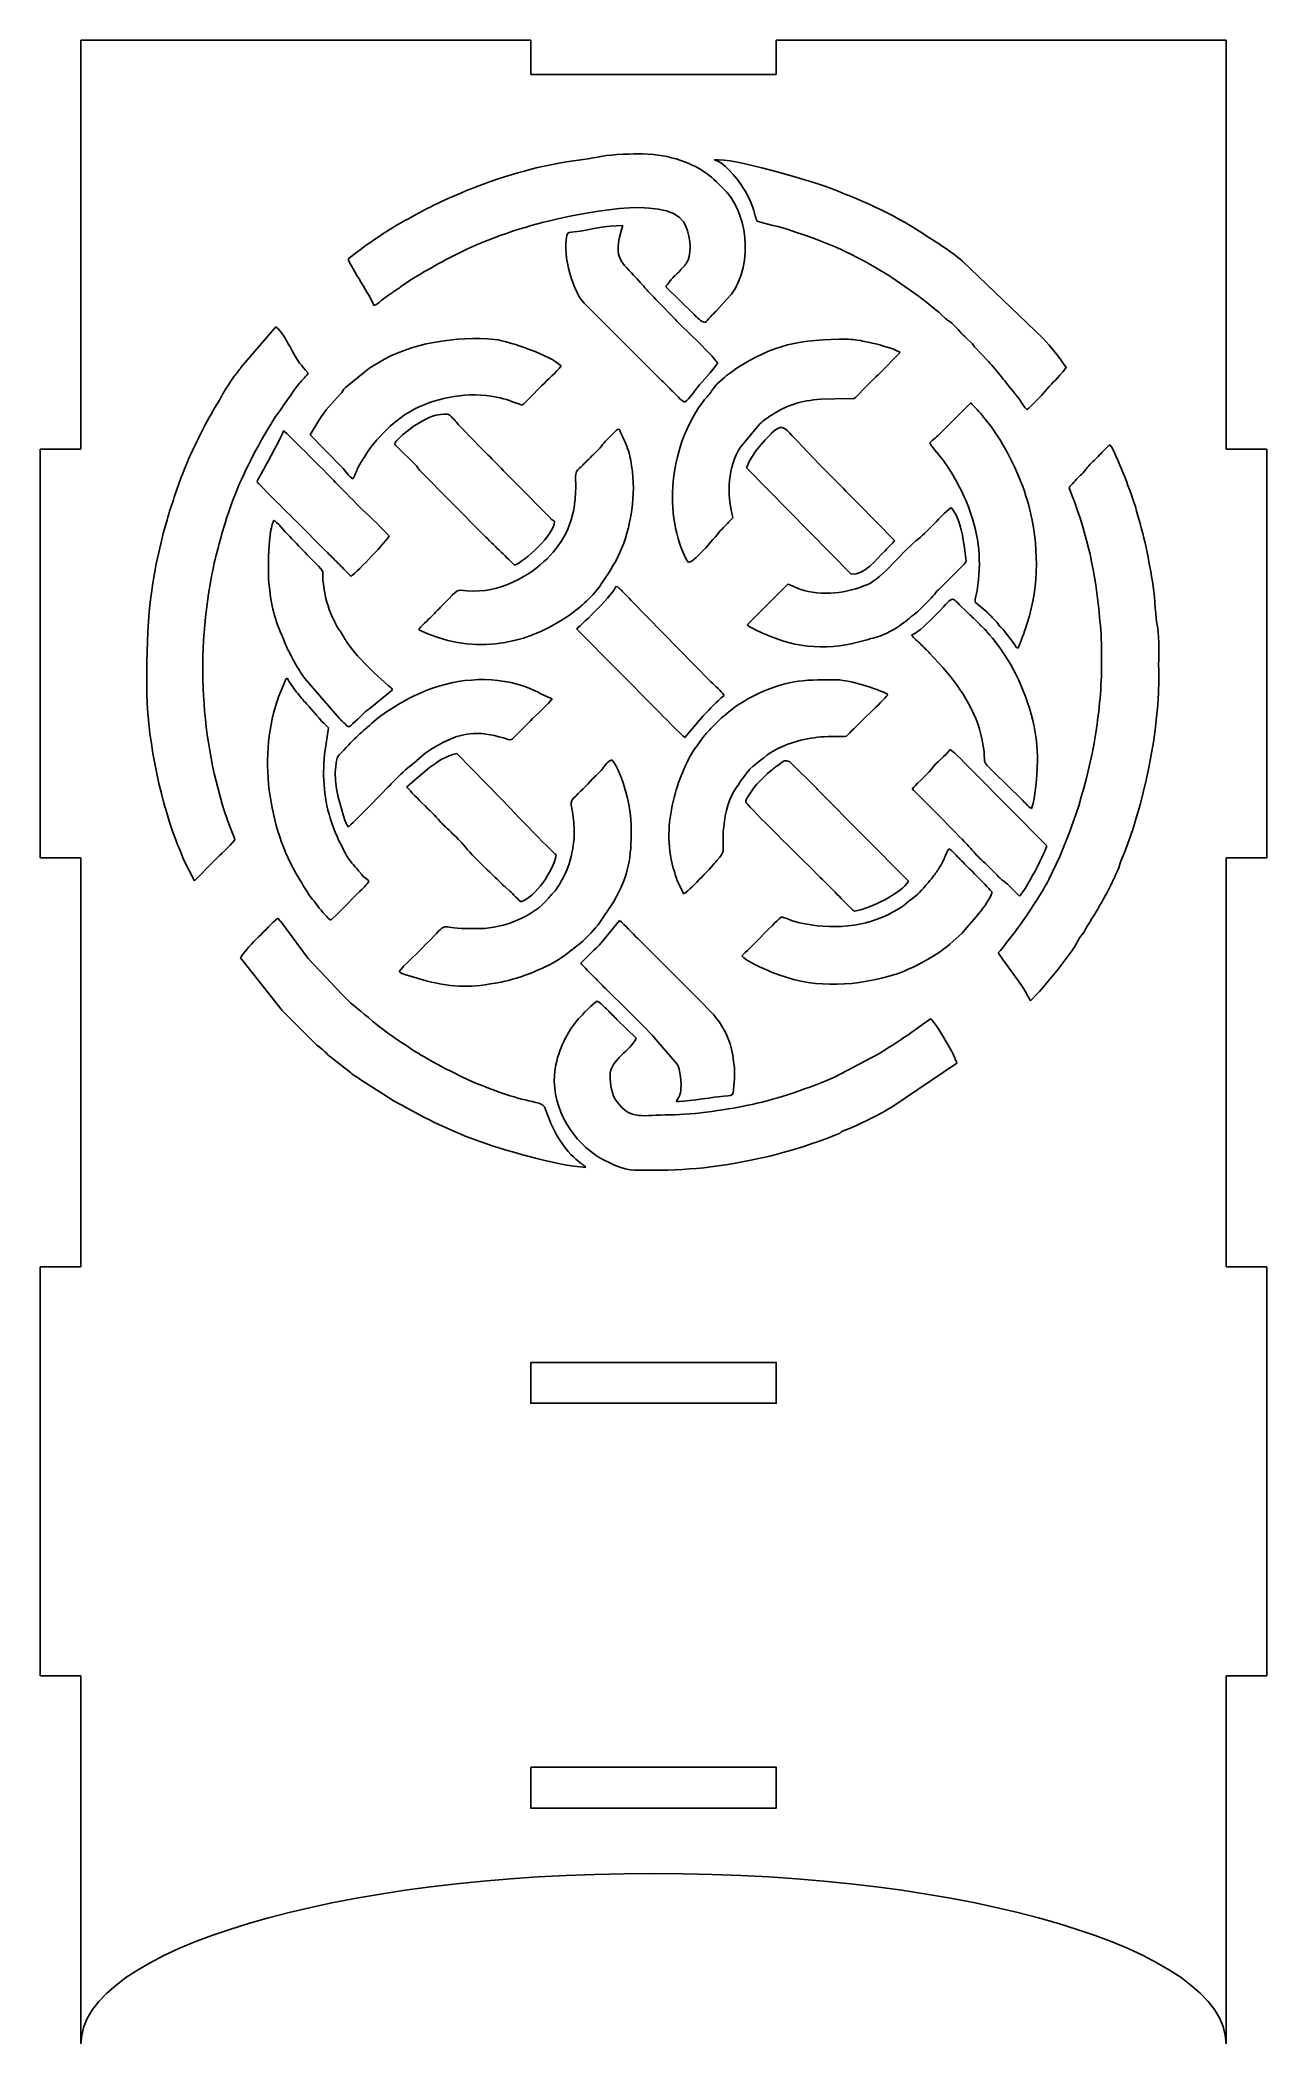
# Model space of a CAD drawing. Header units: millimetres. Extents: x 0 to 150, y 5 to 250.
import ezdxf

# ---------------------------------------------------------------- set-up
doc = ezdxf.new("R2010")
doc.units = ezdxf.units.MM
doc.layers.get('0').update_dxf_attribs({"linetype": 'CONTINUOUS'})

msp = doc.modelspace()

# ---------------------------------------------------------------- linework, layer by layer
for p, q in [((60, 250), (5, 250)), ((5, 250), (5, 200)), ((60, 245.8), (60, 250)), ((145, 250), (90, 250)), ((90, 250), (90, 245.8)), ((145, 200), (145, 250)), ((90, 245.8), (60, 245.8)), ((88.36, 227.64), (87.68, 227.84)), ((112.78, 222.95), (122.65, 213.52)), ((79.96, 216.43), (76.49, 219.84)), ((83.94, 218.29), (82.66, 216.85)), ((75.99, 208.39), (66.52, 217.85)), ((75.59, 217.98), (77.65, 215.87)), ((24.55, 209.95), (28.83, 214.95)), ((113.12, 213.7), (113.01, 213.78)), ((113.15, 213.67), (113.12, 213.7)), ((113.89, 213), (113.17, 213.65)), ((105.15, 211.81), (102.51, 209.13)), ((115.96, 210.7), (114.25, 212.49)), ((22.62, 207.23), (23.75, 208.9)), ((37.35, 207.53), (39.7, 209.44)), ((98.94, 206.18), (95.45, 206.1)), ((28.79, 203.96), (27.46, 201.8)), ((33.04, 201.72), (34.09, 203.5)), ((110.1, 201.93), (113.79, 205.63)), ((36.93, 197.76), (33.04, 201.72)), ((44.47, 201.87), (45.74, 202.83)), ((51.69, 202.43), (53.88, 200.15)), ((69.14, 200.97), (70.3, 202.14)), ((88.01, 203.06), (85.63, 200.21)), ((5, 200), (0, 200)), ((0, 200), (0, 150)), ((93.13, 200.4), (95.35, 198.05)), ((150, 200), (145, 200)), ((150, 150), (150, 200)), ((54.26, 189.47), (46.39, 197.42)), ((99.15, 184.68), (86.39, 197.72)), ((58.38, 195.63), (62.34, 191.63)), ((99.95, 193.44), (104.51, 188.79)), ((111.38, 192.85), (111.48, 192.75)), ((111.48, 192.75), (112.01, 191.91)), ((112.94, 185.89), (109.88, 182.84)), ((72.24, 181.54), (82.03, 171.55)), ((86.44, 178.51), (91.42, 183.46)), ((115.78, 180.06), (114.32, 181.29)), ((75.45, 168.06), (65.59, 178.02)), ((119.2, 176.01), (117.74, 177.94)), ((110.37, 173.29), (108.8, 175.02)), ((29.42, 170.35), (29.96, 171.65)), ((36.55, 167.11), (32.35, 171.93)), ((40.83, 172.65), (42.55, 171.07)), ((43.1, 170.55), (40.36, 168.32)), ((59.96, 166.78), (57.91, 164.74)), ((81.09, 167.38), (78.83, 164.74)), ((35.27, 165.93), (34.85, 163.18)), ((50.95, 162.77), (56.34, 157.29)), ((91.66, 161.76), (94.84, 158.63)), ((44.86, 158.71), (47.63, 161.05)), ((113.97, 160.68), (123.05, 151.52)), ((119.98, 157.18), (116.6, 160.51)), ((86.38, 157.23), (87.19, 158.47)), ((95.1, 158.32), (106.18, 147.16)), ((0, 150), (5, 150)), ((5, 150), (5, 100)), ((18.88, 147.2), (17.63, 149.63)), ((21.28, 149.66), (18.88, 147.2)), ((82.76, 149.7), (82.62, 149.54)), ((145, 100), (145, 150)), ((145, 150), (150, 150)), ((57.43, 145.96), (56.96, 146.38)), ((70.14, 144.66), (68.23, 141.81)), ((29.42, 142.22), (32.78, 137.72)), ((68.63, 139.67), (70.83, 142.36)), ((51.54, 141.38), (53.86, 141.38)), ((73.07, 140.15), (79.76, 133.46)), ((112.73, 140.79), (111.24, 139.46)), ((29.6, 131.34), (24.51, 137.81)), ((32.78, 137.72), (36.97, 133.26)), ((126.19, 138.69), (124.34, 136.26)), ((47.21, 134.98), (44.61, 135.77)), ((68.81, 134.35), (68.32, 134.84)), ((33.84, 127.13), (29.6, 131.34)), ((40.7, 130.01), (41.68, 129.25)), ((70.53, 130.26), (72.87, 127.95)), ((107.31, 129.23), (108.88, 130.34)), ((77.88, 124.79), (75.28, 127.82)), ((37.94, 123.76), (35.56, 125.65)), ((97.12, 123.22), (102.46, 126.03)), ((43.05, 120.42), (39.2, 122.89)), ((112.08, 124.9), (104.17, 119.56)), ((61.68, 119.56), (62.48, 117.44)), ((5, 100), (0, 100)), ((0, 100), (0, 50)), ((150, 100), (145, 100)), ((150, 50), (150, 100)), ((0, 50), (5, 50)), ((5, 50), (5, 5)), ((145, 5), (145, 50)), ((145, 50), (150, 50))]:
    msp.add_line(p, q)
for points in [[(60, 88.33), (60, 83.33), (90, 83.33), (90, 88.33)], [(60, 38.83), (60, 33.83), (90, 33.83), (90, 38.83)]]:
    msp.add_lwpolyline(points, close=True)
msp.add_ellipse((75, 5), major_axis=(-70, 0), ratio=0.297619, start_param=3.141593, end_param=6.283185)
for points in [[(64.06, 235.07), (65.6, 235.34), (67.22, 235.48), (68.76, 235.8)], [(68.76, 235.8), (69.87, 236.03), (72.66, 236.11), (73.67, 236.08)], [(73.67, 236.08), (75.58, 236.01), (76.78, 235.81), (78.33, 235.28)], [(78.33, 235.28), (80.92, 234.39), (82.18, 233.32), (83.95, 231.39)], [(82.41, 235.36), (84.84, 235.6), (93.87, 232.89), (96.08, 232.08)], [(84.19, 234.16), (82.99, 235.39), (82.46, 235.33), (82.41, 235.36)], [(51.43, 231.3), (55.26, 232.95), (59.82, 234.34), (64.06, 235.07)], [(87.68, 227.84), (87.32, 228.2), (87.34, 230.95), (84.19, 234.16)], [(47.71, 229.59), (48.9, 230.19), (50.13, 230.75), (51.43, 231.3)], [(83.95, 231.39), (86.7, 228.38), (87.26, 221.59), (83.94, 218.29)], [(96.08, 232.08), (100.04, 230.63), (104.29, 228.74), (107.7, 226.51)], [(44.17, 227.69), (45.32, 228.32), (46.47, 228.96), (47.71, 229.59)], [(62.31, 227.9), (58.33, 226.96), (54.08, 225.46), (50.62, 223.66)], [(78.67, 227.76), (76.36, 231.2), (65.48, 228.64), (62.31, 227.9)], [(37.68, 223.24), (39.31, 224.59), (42.46, 226.74), (44.17, 227.69)], [(66.52, 217.85), (65.25, 219.08), (63.81, 223.63), (64.41, 226.09)], [(64.41, 226.09), (64.54, 226.62), (64.72, 226.48), (65.3, 226.55)], [(65.3, 226.55), (67.29, 226.78), (69.09, 227.36), (71.24, 227.32)], [(71.24, 227.32), (70.42, 224.45), (70.3, 223.59), (72.04, 221.81)], [(79.23, 223.1), (79.7, 224.13), (79.49, 226.53), (78.67, 227.76)], [(93.12, 226.28), (91.42, 226.86), (90.1, 227.25), (88.36, 227.64)], [(102.68, 221.88), (99.74, 223.67), (96.35, 225.2), (93.12, 226.28)], [(107.7, 226.51), (109.44, 225.36), (111.18, 224.34), (112.78, 222.95)], [(40.82, 217.56), (40.56, 218.46), (37.98, 222.21), (37.68, 223.24)], [(50.62, 223.66), (49.06, 222.86), (45.67, 221.03), (44.31, 219.99)], [(78.36, 221.93), (78.69, 222.31), (78.98, 222.55), (79.23, 223.1)], [(72.04, 221.81), (73.52, 220.29), (73.98, 219.6), (75.59, 217.98)], [(76.95, 220.43), (77.61, 221.32), (77.65, 221.14), (78.36, 221.93)], [(110.72, 215.95), (108.64, 217.93), (105.09, 220.42), (102.68, 221.88)], [(42.01, 218.39), (41.58, 218.09), (41.35, 217.7), (40.82, 217.56)], [(43.16, 219.19), (42.79, 218.93), (42.39, 218.66), (42.01, 218.39)], [(44.31, 219.99), (43.93, 219.7), (43.56, 219.47), (43.16, 219.19)], [(76.49, 219.84), (76.64, 220.07), (76.8, 220.2), (76.95, 220.43)], [(77.65, 215.87), (78.61, 214.82), (81.88, 211.81), (82.46, 210.97)], [(81.35, 215.45), (80.78, 215.58), (80.33, 216.08), (79.96, 216.43)], [(82.66, 216.85), (82.33, 216.54), (81.54, 215.74), (81.35, 215.45)], [(111.22, 215.58), (110.95, 215.78), (110.97, 215.71), (110.72, 215.95)], [(28.83, 214.95), (29.61, 214.28), (30.21, 213.14), (30.77, 212.08)], [(41.4, 210.57), (45.05, 212.89), (51.05, 213.89), (55.58, 213.39)], [(55.58, 213.39), (57.62, 213.17), (62.45, 211.37), (63.72, 210.16)], [(85.11, 209.84), (89.56, 212.71), (92.81, 213.46), (98.79, 213.42)], [(98.79, 213.42), (100.35, 213.4), (104.2, 212.44), (105.15, 211.81)], [(113.01, 213.78), (112.66, 214.08), (111.88, 215.1), (111.22, 215.58)], [(113.17, 213.65), (113.17, 213.66), (113.16, 213.66), (113.15, 213.67)], [(122.65, 213.52), (123.59, 212.44), (124.69, 211.19), (125.44, 209.97)], [(30.77, 212.08), (31.61, 210.53), (31.84, 210.39), (32.77, 209.26)], [(82.46, 210.97), (82.61, 210.75), (82.68, 210.71), (82.87, 210.52)], [(114.25, 212.49), (114.07, 212.72), (114.09, 212.76), (113.89, 213)], [(117.56, 208.82), (116.98, 209.51), (116.55, 210.06), (115.96, 210.7)], [(23.75, 208.9), (24, 209.24), (24.29, 209.58), (24.55, 209.95)], [(32.77, 209.26), (32.59, 208.96), (31.99, 208.37), (31.7, 208.04)], [(39.7, 209.44), (40.28, 209.96), (40.74, 210.15), (41.4, 210.57)], [(63.72, 210.16), (63.06, 209.38), (62.12, 208.5), (61.31, 207.73)], [(77.37, 207.04), (76.84, 207.52), (76.47, 207.89), (75.99, 208.39)], [(82.87, 210.52), (82.11, 209.43), (81.15, 208.45), (80.31, 207.46)], [(82.15, 207.17), (82.51, 207.75), (83.61, 208.77), (84.16, 209.14)], [(84.16, 209.14), (84.5, 209.37), (84.72, 209.58), (85.11, 209.84)], [(102.51, 209.13), (101.59, 208.27), (100.8, 207.43), (99.9, 206.5)], [(118.33, 207.83), (117.99, 208.22), (117.89, 208.44), (117.56, 208.82)], [(125.44, 209.97), (124.29, 208.41), (123.87, 208.26), (123.13, 207.35)], [(20.92, 204.27), (21.38, 205.07), (21.79, 205.76), (22.28, 206.59)], [(22.28, 206.59), (22.38, 206.77), (22.47, 206.96), (22.62, 207.23)], [(31.7, 208.04), (30.99, 207.17), (29.44, 204.8), (28.79, 203.96)], [(34.09, 203.5), (34.85, 204.71), (35.74, 205.69), (36.71, 206.71)], [(36.71, 206.71), (37.01, 207.02), (37.02, 207.22), (37.35, 207.53)], [(55.81, 206.35), (52.4, 207.04), (48.74, 206.35), (45.81, 204.9)], [(58.91, 205.38), (57.83, 205.75), (57.02, 206.11), (55.81, 206.35)], [(61.31, 207.73), (60.67, 207.12), (59.4, 205.65), (58.91, 205.38)], [(78.8, 205.73), (78.28, 205.96), (77.82, 206.65), (77.37, 207.04)], [(80.31, 207.46), (79.92, 207), (79.54, 206.23), (78.8, 205.73)], [(80.43, 204.92), (80.65, 205.27), (80.87, 205.49), (81.09, 205.81)], [(81.09, 205.81), (81.55, 206.48), (81.84, 206.64), (82.15, 207.17)], [(95.45, 206.1), (92.93, 205.84), (91.5, 205.48), (89.5, 204.19)], [(99.9, 206.5), (99.54, 206.13), (99.6, 206.1), (98.94, 206.18)], [(120.21, 205.35), (119.65, 206.26), (119, 207.04), (118.33, 207.83)], [(123.13, 207.35), (122.37, 206.42), (122.1, 206.24), (121.28, 205.4)], [(17.27, 196.56), (18.11, 198.89), (19.7, 202.12), (20.92, 204.27)], [(45.81, 204.9), (43.74, 203.88), (40.83, 201.18), (39.61, 198.96)], [(45.74, 202.83), (46.67, 203.4), (47.56, 204.01), (48.94, 204.23)], [(48.94, 204.23), (50.12, 204.4), (50.06, 204.15), (50.63, 203.6)], [(50.63, 203.6), (50.99, 203.24), (51.34, 202.69), (51.69, 202.43)], [(77.59, 190.85), (76.74, 195.87), (77.82, 200.69), (80.43, 204.92)], [(89.5, 204.19), (88.83, 203.77), (88.57, 203.58), (88.01, 203.06)], [(113.79, 205.63), (114.28, 205.08), (114.9, 204.58), (115.36, 203.9)], [(115.36, 203.9), (115.59, 203.57), (115.84, 203.3), (116.09, 202.99)], [(120.63, 204.85), (120.35, 205.08), (120.4, 205.06), (120.21, 205.35)], [(121.28, 205.4), (120.96, 205.08), (120.97, 205.01), (120.63, 204.85)], [(27.46, 201.8), (25.42, 198.11), (24.22, 195.81), (22.8, 191.53)], [(27.35, 197.54), (27.73, 198.26), (29.66, 201.77), (29.77, 202.21)], [(29.77, 202.21), (30.2, 201.96), (35.78, 196.28), (36.29, 195.76)], [(43.32, 200.71), (43.68, 201.1), (44.06, 201.49), (44.47, 201.87)], [(68.44, 200.12), (68.75, 200.44), (68.79, 200.62), (69.14, 200.97)], [(70.3, 202.14), (70.57, 202.4), (70.41, 202.32), (70.81, 202.43)], [(70.81, 202.43), (71.07, 201.76), (71.44, 201.15), (71.73, 200.34)], [(88.18, 200.57), (90.96, 203.65), (90.49, 203.02), (93.13, 200.4)], [(108.78, 200.77), (109.27, 201.21), (109.64, 201.47), (110.1, 201.93)], [(116.09, 202.99), (116.36, 202.67), (116.56, 202.33), (116.78, 202.02)], [(116.78, 202.02), (118.5, 199.51), (120.08, 196.12), (120.87, 193.11)], [(39.61, 198.96), (39.33, 198.46), (39.11, 198.26), (38.85, 197.68)], [(46.02, 197.93), (45.53, 198.51), (43.52, 200.27), (43.32, 200.71)], [(53.88, 200.15), (55.42, 198.64), (56.82, 197.19), (58.38, 195.63)], [(66.16, 197.84), (66.68, 198.37), (67.14, 198.82), (67.66, 199.34)], [(67.66, 199.34), (67.94, 199.63), (68.17, 199.84), (68.44, 200.12)], [(71.73, 200.34), (72.01, 199.57), (72.2, 198.83), (72.33, 197.96)], [(85.63, 200.21), (84.12, 197.88), (83.92, 194.57), (84.71, 191.59)], [(86.39, 197.72), (86.65, 198.62), (87.65, 199.99), (88.18, 200.57)], [(110.18, 198.92), (109.9, 199.27), (108.87, 200.44), (108.78, 200.77)], [(113.64, 192.57), (112.94, 194.52), (111.44, 197.39), (110.18, 198.92)], [(128.23, 197.96), (128.7, 198.42), (129.09, 198.81), (129.55, 199.27)], [(129.55, 199.27), (129.85, 199.58), (130.53, 200.36), (130.81, 200.53)], [(130.81, 200.53), (131.21, 200.06), (132.34, 197.31), (132.61, 196.6)], [(15.42, 190.95), (15.96, 192.9), (16.6, 194.67), (17.27, 196.56)], [(26.54, 195.98), (26.66, 196.38), (27.12, 197.11), (27.35, 197.54)], [(38.24, 196.37), (37.81, 196.57), (37.26, 197.38), (36.93, 197.76)], [(38.85, 197.68), (38.68, 197.3), (38.47, 196.65), (38.24, 196.37)], [(46.39, 197.42), (46.18, 197.65), (46.22, 197.69), (46.02, 197.93)], [(65.49, 195.38), (65.49, 195.82), (65.45, 196.54), (65.49, 196.94)], [(65.49, 196.94), (65.54, 197.39), (65.91, 197.59), (66.16, 197.84)], [(72.33, 197.96), (72.61, 196.03), (72.61, 194.4), (72.34, 192.56)], [(95.35, 198.05), (96.96, 196.5), (98.41, 194.95), (99.95, 193.44)], [(125.81, 195.27), (126.05, 195.61), (126.68, 196.27), (127.05, 196.63)], [(127.05, 196.63), (127.25, 196.84), (127.5, 197.04), (127.67, 197.26)], [(127.67, 197.26), (127.93, 197.59), (127.91, 197.64), (128.23, 197.96)], [(132.61, 196.6), (133.15, 195.17), (133.66, 193.87), (134.07, 192.42)], [(32.29, 190.21), (30.92, 191.58), (27.59, 194.78), (26.54, 195.98)], [(36.29, 195.76), (37.39, 194.67), (38.37, 193.58), (39.47, 192.54)], [(61.98, 186.59), (64.04, 188.63), (65.51, 191.29), (65.49, 195.38)], [(129.43, 180.47), (128.93, 185.76), (127.73, 190.47), (125.81, 195.27)], [(22.8, 191.53), (22.24, 189.84), (22.19, 189.43), (21.76, 187.9)], [(28, 183.33), (27.83, 184.81), (27.86, 190.48), (28.64, 191.29)], [(28.64, 191.29), (29.39, 190.61), (30.05, 189.76), (30.8, 189.01)], [(39.47, 192.54), (40.59, 191.49), (41.66, 190.45), (42.68, 189.37)], [(62.9, 191.14), (62.88, 189.53), (59.21, 186.24), (58.02, 185.79)], [(62.34, 191.63), (62.56, 191.36), (62.33, 191.57), (62.63, 191.34)], [(62.63, 191.34), (62.68, 191.29), (62.83, 191.19), (62.9, 191.14)], [(72.34, 192.56), (71.73, 188.3), (70.45, 186.12), (68.35, 183.13)], [(84.71, 191.59), (84.29, 191.14), (83.83, 190.68), (83.38, 190.22)], [(107.38, 189.03), (108.78, 190.14), (109.93, 191.65), (111.38, 192.85)], [(112.01, 191.91), (112.72, 190.37), (112.93, 188.64), (113.13, 186.95)], [(114.57, 182.71), (115.13, 186.18), (114.82, 189.29), (113.64, 192.57)], [(120.87, 193.11), (122.15, 188.26), (122.16, 183.51), (120.7, 178.72)], [(134.07, 192.42), (134.49, 190.87), (134.9, 189.55), (135.23, 187.95)], [(13.04, 171.22), (13.01, 178.69), (13.44, 183.95), (15.42, 190.95)], [(30.8, 189.01), (31.56, 188.25), (32.18, 187.55), (32.94, 186.78)], [(35.13, 187.33), (34.2, 188.26), (33.16, 189.34), (32.29, 190.21)], [(42.68, 189.37), (42.43, 188.81), (38.87, 185.07), (38.05, 184.46)], [(58.02, 185.79), (56.77, 187.03), (55.5, 188.22), (54.26, 189.47)], [(79.29, 186.12), (78.53, 187.07), (77.8, 189.57), (77.59, 190.85)], [(83.38, 190.22), (82.53, 189.3), (80.28, 186.4), (79.29, 186.12)], [(101.22, 183.45), (102.82, 184.12), (105.73, 187.72), (107.38, 189.03)], [(104.51, 188.79), (104.11, 188.37), (103.74, 188.03), (103.31, 187.57)], [(21.76, 187.9), (21.43, 186.73), (21.15, 185.44), (20.92, 184.18)], [(32.94, 186.78), (35, 184.71), (34.48, 185.41), (34.59, 183.96)], [(36.6, 185.88), (36.12, 186.37), (35.62, 186.85), (35.13, 187.33)], [(52.21, 182.66), (56.19, 182.34), (59.84, 184.46), (61.98, 186.59)], [(103.31, 187.57), (102.24, 186.47), (100.82, 184.62), (99.15, 184.68)], [(113.13, 186.95), (113.21, 186.3), (113.35, 186.28), (112.94, 185.89)], [(135.23, 187.95), (135.55, 186.44), (135.84, 184.82), (136.09, 183.19)], [(20.92, 184.18), (19.06, 174.16), (19.69, 163.54), (23.19, 153.85)], [(34.59, 183.96), (34.69, 182.76), (34.94, 181.54), (35.36, 180.38)], [(38.05, 184.46), (37.6, 184.79), (37.08, 185.4), (36.6, 185.88)], [(29.96, 176.24), (28.75, 179.14), (28.39, 180.04), (28, 183.33)], [(49.36, 181.06), (51.25, 182.95), (50.77, 182.78), (52.21, 182.66)], [(68.35, 183.13), (67.48, 181.88), (65.79, 180.41), (64.48, 179.52)], [(65.59, 178.02), (66.43, 178.64), (70.18, 182.38), (70.41, 183.21)], [(70.41, 183.21), (70.9, 183.03), (71.09, 182.68), (71.41, 182.37)], [(71.41, 182.37), (71.72, 182.07), (71.94, 181.84), (72.24, 181.54)], [(91.42, 183.46), (91.85, 183.37), (92.39, 183.05), (92.89, 182.88)], [(92.89, 182.88), (95.62, 181.95), (98.65, 182.39), (101.22, 183.45)], [(109.17, 182), (108.91, 181.72), (108.71, 181.53), (108.45, 181.26)], [(109.88, 182.84), (109.62, 182.58), (109.44, 182.33), (109.17, 182)], [(109.26, 179.48), (111.96, 182.13), (111.06, 182.22), (113.05, 180.34)], [(114.32, 181.29), (114.32, 181.81), (114.49, 182.22), (114.57, 182.71)], [(136.09, 183.19), (136.33, 181.56), (136.37, 179.59), (136.65, 178.1)], [(35.36, 180.38), (35.57, 179.81), (35.77, 179.38), (36.04, 178.82)], [(64.48, 179.52), (59, 175.79), (52.59, 174.87), (46.29, 177.9)], [(46.29, 177.9), (46.51, 178.3), (47.44, 179.11), (47.82, 179.5)], [(47.82, 179.5), (48.35, 180.05), (48.82, 180.52), (49.36, 181.06)], [(106.05, 179.1), (105.44, 178.58), (103.98, 177.64), (103.24, 177.35)], [(106.46, 179.48), (106.28, 179.33), (106.2, 179.24), (106.05, 179.1)], [(106.91, 179.79), (106.7, 179.64), (106.67, 179.66), (106.46, 179.48)], [(106.55, 177.25), (107.36, 177.51), (108.74, 178.98), (109.26, 179.48)], [(108.45, 181.26), (108.04, 180.85), (107.35, 180.13), (106.91, 179.79)], [(113.05, 180.34), (113.51, 179.9), (113.86, 179.59), (114.29, 179.15)], [(114.29, 179.15), (114.52, 178.92), (114.7, 178.75), (114.92, 178.52)], [(117.09, 178.66), (116.82, 179.04), (116.13, 179.69), (115.78, 180.06)], [(129.76, 176.27), (129.77, 177.69), (129.55, 179.19), (129.43, 180.47)], [(36.04, 178.82), (36.2, 178.49), (36.24, 178.32), (36.44, 178.06)], [(36.44, 178.06), (36.66, 177.79), (36.7, 177.75), (36.89, 177.43)], [(36.89, 177.43), (37.14, 176.99), (37.46, 176.43), (37.74, 176.06)], [(88.43, 177.45), (88, 177.65), (86.76, 178.19), (86.44, 178.51)], [(100.95, 176.64), (96.6, 175.33), (92.58, 175.56), (88.43, 177.45)], [(103.24, 177.35), (102.44, 177.02), (101.8, 176.9), (100.95, 176.64)], [(107.68, 176.13), (107.36, 176.45), (106.78, 176.89), (106.55, 177.25)], [(114.92, 178.52), (115.02, 178.42), (115.1, 178.3), (115.21, 178.22)], [(115.21, 178.22), (116.12, 177.44), (115.36, 178.1), (116.09, 177.28)], [(116.09, 177.28), (116.99, 176.29), (117.96, 174.83), (118.63, 173.69)], [(117.74, 177.94), (117.32, 178.38), (117.63, 177.91), (117.09, 178.66)], [(120.7, 178.72), (120.24, 177.21), (119.86, 176.5), (119.6, 175.65)], [(136.65, 178.1), (136.88, 176.83), (136.73, 174.52), (136.77, 173.02)], [(30.69, 174.73), (30.42, 175.24), (30.19, 175.68), (29.96, 176.24)], [(31.48, 173.29), (31.17, 173.77), (30.93, 174.29), (30.69, 174.73)], [(37.74, 176.06), (38.58, 174.89), (39.81, 173.64), (40.83, 172.65)], [(108.8, 175.02), (108.39, 175.46), (108.07, 175.73), (107.68, 176.13)], [(119.6, 175.65), (119.25, 175.8), (119.44, 175.63), (119.2, 176.01)], [(129.76, 172.19), (129.83, 173.87), (129.76, 174.66), (129.76, 176.27)], [(29.96, 171.65), (30.08, 171.89), (30.04, 171.84), (30.19, 171.99)], [(30.19, 171.99), (30.58, 171.41), (30.92, 170.81), (31.33, 170.32)], [(32.35, 171.93), (32.04, 172.4), (31.79, 172.79), (31.48, 173.29)], [(45.74, 169.83), (49.54, 171.72), (54.24, 172.4), (58.35, 171.24)], [(82.03, 171.55), (82.6, 170.99), (83.22, 170.5), (83.64, 169.86)], [(87.34, 169.86), (91.04, 171.71), (93.32, 171.8), (97.04, 171.8)], [(97.04, 171.8), (98.8, 171.8), (101.68, 170.91), (103.35, 170.15)], [(115.32, 163.68), (114.73, 167.52), (112.79, 170.52), (110.37, 173.29)], [(118.63, 173.69), (120.47, 170.56), (121.94, 166.21), (121.94, 162.4)], [(128.82, 163.81), (129.29, 166.44), (129.66, 169.35), (129.76, 172.19)], [(136.77, 173.02), (136.95, 165.68), (134.94, 156.28), (132.15, 149.61)], [(16.6, 152.2), (14.46, 157.87), (13.05, 165.1), (13.04, 171.22)], [(31.28, 148.16), (27.69, 154.31), (26.6, 163.63), (29.42, 170.35)], [(31.33, 170.32), (31.81, 169.76), (32.09, 169.34), (32.62, 168.8)], [(41.09, 166.93), (42.1, 167.82), (44.48, 169.21), (45.74, 169.83)], [(42.55, 171.07), (42.86, 170.86), (42.91, 170.89), (43.1, 170.55)], [(58.35, 171.24), (60.67, 170.58), (61.17, 170), (62.6, 169.47)], [(62.6, 169.47), (62.36, 168.99), (60.49, 167.35), (59.96, 166.78)], [(83.64, 169.86), (82.61, 169.09), (81.99, 168.27), (81.09, 167.38)], [(82.14, 165.95), (83.77, 167.65), (85.13, 168.75), (87.34, 169.86)], [(103.66, 169.96), (102.88, 169.04), (100.1, 166.44), (98.99, 165.3)], [(103.35, 170.15), (103.56, 170.06), (103.44, 170.11), (103.55, 170.05)], [(103.55, 170.05), (103.56, 170.04), (103.59, 169.98), (103.6, 170.01)], [(103.6, 170.01), (103.62, 170.02), (103.64, 169.98), (103.66, 169.96)], [(32.62, 168.8), (32.76, 168.65), (32.88, 168.56), (33, 168.41)], [(33, 168.41), (33.6, 167.71), (34.61, 166.41), (35.27, 165.93)], [(37.73, 166.02), (37.35, 166.28), (36.91, 166.75), (36.55, 167.11)], [(37.15, 163.2), (38.74, 164.95), (39.47, 165.51), (41.09, 166.93)], [(39.97, 168.04), (39.52, 167.67), (38.2, 166.28), (37.73, 166.02)], [(40.36, 168.32), (40.19, 168.18), (40.11, 168.14), (39.97, 168.04)], [(78.83, 164.74), (78.44, 164.99), (76.01, 167.51), (75.45, 168.06)], [(57.24, 164.49), (54.07, 165.52), (51.91, 165.62), (48.74, 163.83)], [(57.91, 164.74), (57.65, 164.48), (57.63, 164.36), (57.24, 164.49)], [(78.53, 160.43), (79.55, 162.82), (79.8, 163.01), (81.08, 164.78)], [(81.08, 164.78), (81.34, 165.12), (81.81, 165.61), (82.14, 165.95)], [(97.99, 164.85), (95.76, 164.94), (93.47, 164.67), (91.44, 163.92)], [(98.99, 165.3), (98.57, 164.86), (98.7, 164.82), (97.99, 164.85)], [(34.85, 163.18), (34.48, 160.4), (34.66, 157.51), (35.47, 154.86)], [(36.15, 161.2), (36.29, 162.63), (36.44, 162.41), (37.15, 163.2)], [(48.74, 163.83), (46.58, 162.63), (46.49, 162.16), (45.29, 161.26)], [(47.63, 161.05), (48.49, 161.7), (49.66, 162.54), (50.95, 162.77)], [(68.71, 160.85), (69.02, 161.28), (69.41, 161.86), (69.92, 162.01)], [(69.92, 162.01), (71.34, 160.13), (72.28, 156.14), (72.28, 153.66)], [(91.44, 163.92), (89.5, 163.19), (88.9, 162.55), (87.59, 161.57)], [(90.4, 161.47), (90.88, 161.82), (91.09, 162.07), (91.66, 161.76)], [(108.97, 160.86), (109.69, 161.79), (110.59, 162.43), (111.28, 163.27)], [(111.28, 163.27), (111.71, 163.05), (113.39, 161.24), (113.97, 160.68)], [(116.6, 160.51), (114.98, 162.13), (115.69, 161.25), (115.32, 163.68)], [(121.94, 162.4), (121.94, 161.24), (121.76, 157.03), (121.21, 156.04)], [(123.33, 147.37), (125.83, 152.17), (127.83, 158.32), (128.82, 163.81)], [(36.24, 158.47), (36.1, 159.35), (36.04, 160.22), (36.15, 161.2)], [(45.29, 161.26), (44.45, 160.63), (43.69, 159.82), (42.93, 159.06)], [(65.19, 157.27), (66.02, 158.08), (66.75, 158.79), (67.56, 159.66)], [(67.56, 159.66), (67.91, 160.04), (68.42, 160.45), (68.71, 160.85)], [(76.89, 152.98), (76.89, 155.46), (77.69, 158.45), (78.53, 160.43)], [(87.59, 161.57), (86.47, 160.73), (85.57, 159.31), (84.84, 158.11)], [(87.19, 158.47), (87.69, 159.16), (88.58, 159.97), (89.2, 160.53)], [(89.2, 160.53), (89.6, 160.88), (89.96, 161.15), (90.4, 161.47)], [(106.64, 158.4), (106.9, 158.86), (108.36, 160.09), (108.97, 160.86)], [(37.65, 153.8), (37.23, 154.34), (36.39, 157.6), (36.24, 158.47)], [(42.93, 159.06), (42.38, 158.51), (38.16, 154.11), (37.65, 153.8)], [(48.71, 154.7), (48.32, 155.23), (45.11, 158.19), (44.86, 158.71)], [(56.34, 157.29), (56.79, 156.75), (62.6, 150.73), (63.11, 150.39)], [(65.31, 153.47), (65.31, 155.99), (64.52, 156.62), (65.19, 157.27)], [(84.84, 158.11), (84, 156.75), (83.64, 154.97), (83.53, 153.18)], [(86.53, 156.53), (86.27, 156.82), (86.22, 156.86), (86.38, 157.23)], [(94.84, 158.63), (94.99, 158.47), (94.97, 158.48), (95.1, 158.32)], [(113.17, 151.83), (112.54, 152.46), (107.09, 158.09), (106.64, 158.4)], [(120.56, 156.6), (120.38, 156.78), (120.2, 156.97), (119.98, 157.18)], [(35.47, 154.86), (36, 153.15), (36.56, 152.04), (37.35, 150.54)], [(50.01, 153.39), (49.34, 154.06), (49.13, 154.12), (48.71, 154.7)], [(95.39, 147.63), (93.47, 149.54), (87.88, 155), (86.53, 156.53)], [(121.21, 156.04), (120.88, 156.21), (120.86, 156.3), (120.56, 156.6)], [(17.63, 149.63), (17.29, 150.5), (16.94, 151.29), (16.6, 152.2)], [(23.8, 152.2), (23.11, 151.39), (22.09, 150.47), (21.28, 149.66)], [(23.19, 153.85), (23.38, 153.33), (23.7, 152.73), (23.8, 152.2)], [(51.74, 151.63), (51.25, 152.23), (50.56, 152.83), (50.01, 153.39)], [(63.23, 146.34), (64.65, 148.45), (65.32, 150.91), (65.31, 153.47)], [(72.28, 153.66), (72.28, 149.93), (72.04, 148.08), (70.14, 144.66)], [(77.42, 148.77), (76.98, 150.2), (76.89, 151.39), (76.89, 152.98)], [(83.53, 153.18), (83.38, 150.31), (83.88, 150.99), (82.76, 149.7)], [(37.35, 150.54), (37.69, 149.89), (38.2, 149.27), (38.67, 148.74)], [(56.49, 146.78), (54.98, 148.31), (53.06, 149.99), (51.74, 151.63)], [(63.11, 150.39), (62.72, 148.31), (60.62, 145.35), (58.82, 144.64)], [(82.62, 149.54), (81.91, 148.68), (79.26, 145.88), (78.68, 145.6)], [(109.8, 148.57), (110.06, 148.96), (110.25, 149.36), (110.49, 149.82)], [(110.49, 149.82), (110.68, 150.19), (110.85, 150.79), (111.12, 151.13)], [(111.12, 151.13), (111.54, 150.88), (112.12, 150.2), (112.51, 149.81)], [(112.51, 149.81), (113.13, 149.16), (116.13, 146.23), (116.4, 145.8)], [(114.7, 150.16), (114.17, 150.68), (113.71, 151.3), (113.17, 151.83)], [(116.37, 148.54), (115.81, 149.1), (115.26, 149.61), (114.7, 150.16)], [(123.05, 151.52), (123.17, 151.07), (120.29, 145.73), (119.74, 145.33)], [(132.15, 149.61), (132.01, 149.27), (131.94, 148.89), (131.77, 148.52)], [(33.17, 145.1), (32.49, 146.04), (31.93, 147.05), (31.28, 148.16)], [(38.67, 148.74), (38.81, 148.59), (38.93, 148.47), (39.03, 148.34)], [(39.03, 148.34), (40.07, 147.07), (39.27, 148.04), (40.18, 147.2)], [(40.18, 147.2), (40, 146.71), (39.39, 146.23), (39.04, 145.88)], [(77.96, 147.09), (77.71, 147.7), (77.61, 148.21), (77.42, 148.77)], [(78.68, 145.6), (78.57, 145.94), (78.17, 146.62), (77.96, 147.09)], [(97.47, 145.54), (96.78, 146.27), (96.1, 146.93), (95.39, 147.63)], [(106.18, 147.16), (105.36, 145.75), (101.44, 143.77), (99.57, 143.49)], [(107.13, 145.42), (107.54, 145.73), (108.55, 146.95), (108.97, 147.45)], [(108.97, 147.45), (109.28, 147.81), (109.52, 148.15), (109.8, 148.57)], [(118.09, 146.95), (117.36, 147.48), (117.01, 147.9), (116.37, 148.54)], [(120.2, 142.35), (121.23, 143.88), (122.47, 145.73), (123.33, 147.37)], [(131.77, 148.52), (130.49, 145.66), (129.64, 144.26), (128.04, 141.68)], [(33.74, 144.4), (33.54, 144.67), (33.38, 144.81), (33.17, 145.1)], [(39.04, 145.88), (38.32, 145.15), (35.98, 142.73), (35.53, 142.41)], [(53.86, 141.38), (56.54, 141.38), (60.39, 142.87), (62.15, 145.08)], [(56.96, 146.38), (56.75, 146.58), (56.73, 146.55), (56.49, 146.78)], [(58.82, 144.64), (58.43, 144.87), (57.83, 145.61), (57.43, 145.96)], [(62.15, 145.08), (62.47, 145.49), (62.91, 145.86), (63.23, 146.34)], [(99.57, 143.49), (99.04, 143.88), (97.97, 145.01), (97.47, 145.54)], [(103.66, 143.06), (105.6, 144.03), (105.75, 144.36), (107.13, 145.42)], [(116.4, 145.8), (115.98, 144.31), (113.59, 141.91), (112.73, 140.79)], [(119.74, 145.33), (119.2, 145.82), (118.61, 146.55), (118.09, 146.95)], [(26.71, 140.34), (27.58, 141.17), (28.28, 142.01), (29.06, 142.65)], [(29.06, 142.65), (29.17, 142.5), (29.31, 142.37), (29.42, 142.22)], [(35.53, 142.41), (34.87, 142.94), (34.24, 143.7), (33.74, 144.4)], [(70.83, 142.36), (71.49, 141.83), (72.41, 140.81), (73.07, 140.15)], [(85.79, 138.05), (86.75, 138.83), (89.42, 141.76), (90.61, 142.78)], [(90.61, 142.78), (91.09, 142.73), (91.67, 142.42), (92.16, 142.27)], [(92.16, 142.27), (95.77, 141.23), (100.29, 141.37), (103.66, 143.06)], [(117.15, 138.42), (117.67, 138.92), (119.73, 141.65), (120.2, 142.35)], [(24.51, 137.81), (25.08, 138.72), (25.96, 139.63), (26.71, 140.34)], [(46.62, 138.88), (50.15, 142.42), (48.59, 141.53), (51.54, 141.38)], [(68.23, 141.81), (66.46, 139.79), (65.83, 139.34), (63.88, 137.92)], [(66.12, 137.15), (66.92, 137.96), (67.87, 138.82), (68.63, 139.67)], [(127.25, 140.43), (126.83, 139.88), (126.57, 139.22), (126.19, 138.69)], [(128.04, 141.68), (127.72, 141.15), (127.79, 141.12), (127.25, 140.43)], [(43.89, 136.12), (44.59, 136.98), (45.78, 138.04), (46.62, 138.88)], [(63.88, 137.92), (62.12, 136.63), (58.66, 135.26), (56.38, 134.83)], [(89.43, 136.05), (88.48, 136.43), (86.15, 137.48), (85.79, 138.05)], [(111.24, 139.46), (109.52, 137.92), (105.97, 136.11), (103.82, 135.53)], [(120.2, 134.11), (119.33, 135.47), (117.74, 137.43), (117.15, 138.42)], [(44.61, 135.77), (44.2, 135.89), (44.09, 135.88), (43.89, 136.12)], [(56.38, 134.83), (52.57, 134.11), (50.89, 134.11), (47.21, 134.98)], [(67.9, 135.28), (67.49, 135.68), (66.34, 136.81), (66.12, 137.15)], [(68.32, 134.84), (68.17, 135.02), (68.06, 135.11), (67.9, 135.28)], [(103.82, 135.53), (98.87, 134.21), (94.24, 134.08), (89.43, 136.05)], [(124.34, 136.26), (123.9, 135.65), (121.51, 132.84), (121.11, 132.55)], [(36.97, 133.26), (38.6, 131.65), (39.08, 131.38), (40.7, 130.01)], [(65.83, 130.34), (66.25, 130.79), (67.65, 132.31), (68.13, 132.5)], [(68.13, 132.5), (68.46, 132.31), (69.08, 131.71), (69.37, 131.42)], [(75.28, 127.82), (74.79, 128.48), (68.99, 134.22), (68.81, 134.35)], [(79.76, 133.46), (82.38, 130.84), (84.25, 129.41), (84.8, 125.13)], [(121.11, 132.55), (120.79, 132.95), (120.52, 133.61), (120.2, 134.11)], [(64.06, 127.64), (64.49, 128.57), (65.2, 129.61), (65.83, 130.34)], [(69.37, 131.42), (69.78, 131), (70.13, 130.67), (70.53, 130.26)], [(108.88, 130.34), (109.5, 129.86), (111.98, 125.66), (112.08, 124.9)], [(41.68, 129.25), (42.78, 128.31), (45.6, 126.48), (46.82, 125.76)], [(62.98, 124.26), (63.18, 125.53), (63.56, 126.58), (64.06, 127.64)], [(72.87, 127.95), (72.31, 126.51), (69.69, 125.38), (69.69, 123.38)], [(102.46, 126.03), (103.44, 126.57), (106.38, 128.48), (107.31, 129.23)], [(35.56, 125.65), (34.97, 126.1), (34.65, 126.55), (33.84, 127.13)], [(46.82, 125.76), (48.54, 124.74), (49.58, 124.23), (51.32, 123.37)], [(84.8, 125.13), (84.89, 124.49), (84.96, 123.68), (84.9, 122.99)], [(39.2, 122.89), (38.8, 123.19), (38.35, 123.43), (37.94, 123.76)], [(51.32, 123.37), (53.49, 122.29), (56.49, 121.17), (58.86, 120.52)], [(67.87, 113.71), (64.72, 115.86), (62.33, 120.03), (62.98, 124.26)], [(69.69, 123.38), (69.69, 122.33), (69.88, 121.06), (70.5, 120.22)], [(78.33, 121.54), (78.43, 122.29), (78.31, 124.26), (77.88, 124.79)], [(84.9, 122.99), (84.69, 120.53), (85.04, 121.1), (82.91, 120.81)], [(87.07, 119.87), (90.15, 120.54), (94.23, 121.91), (97.12, 123.22)], [(44.42, 119.67), (43.99, 119.91), (43.45, 120.16), (43.05, 120.42)], [(58.86, 120.52), (60, 120.2), (61.41, 120.1), (61.68, 119.56)], [(70.5, 120.22), (72.25, 117.89), (73.63, 118.58), (77.06, 118.59)], [(77.76, 120.21), (78.01, 120.73), (78.22, 120.75), (78.33, 121.54)], [(82.91, 120.81), (81.82, 120.66), (78.47, 120.18), (77.76, 120.21)], [(53.13, 115.56), (50.05, 116.72), (47.24, 118.06), (44.42, 119.67)], [(77.06, 118.59), (79.88, 118.6), (84.43, 119.29), (87.07, 119.87)], [(104.17, 119.56), (102.69, 118.68), (100.8, 117.75), (99.23, 117.03)], [(66.73, 112.17), (63.15, 112.38), (56.35, 114.35), (53.13, 115.56)], [(62.48, 117.44), (64.37, 113.41), (66.46, 112.57), (66.73, 112.17)], [(97.16, 116.09), (94.21, 114.95), (91.28, 113.98), (88.03, 113.29)], [(98.19, 116.62), (97.69, 116.37), (98, 116.41), (97.16, 116.09)], [(99.23, 117.03), (98.91, 116.89), (98.49, 116.76), (98.19, 116.62)], [(72.69, 111.81), (71.34, 111.81), (69.09, 112.89), (67.87, 113.71)], [(88.03, 113.29), (81.79, 111.95), (78.68, 111.8), (72.69, 111.81)]]:
    msp.add_open_spline(points, degree=3)

doc.saveas('drawing.dxf')
